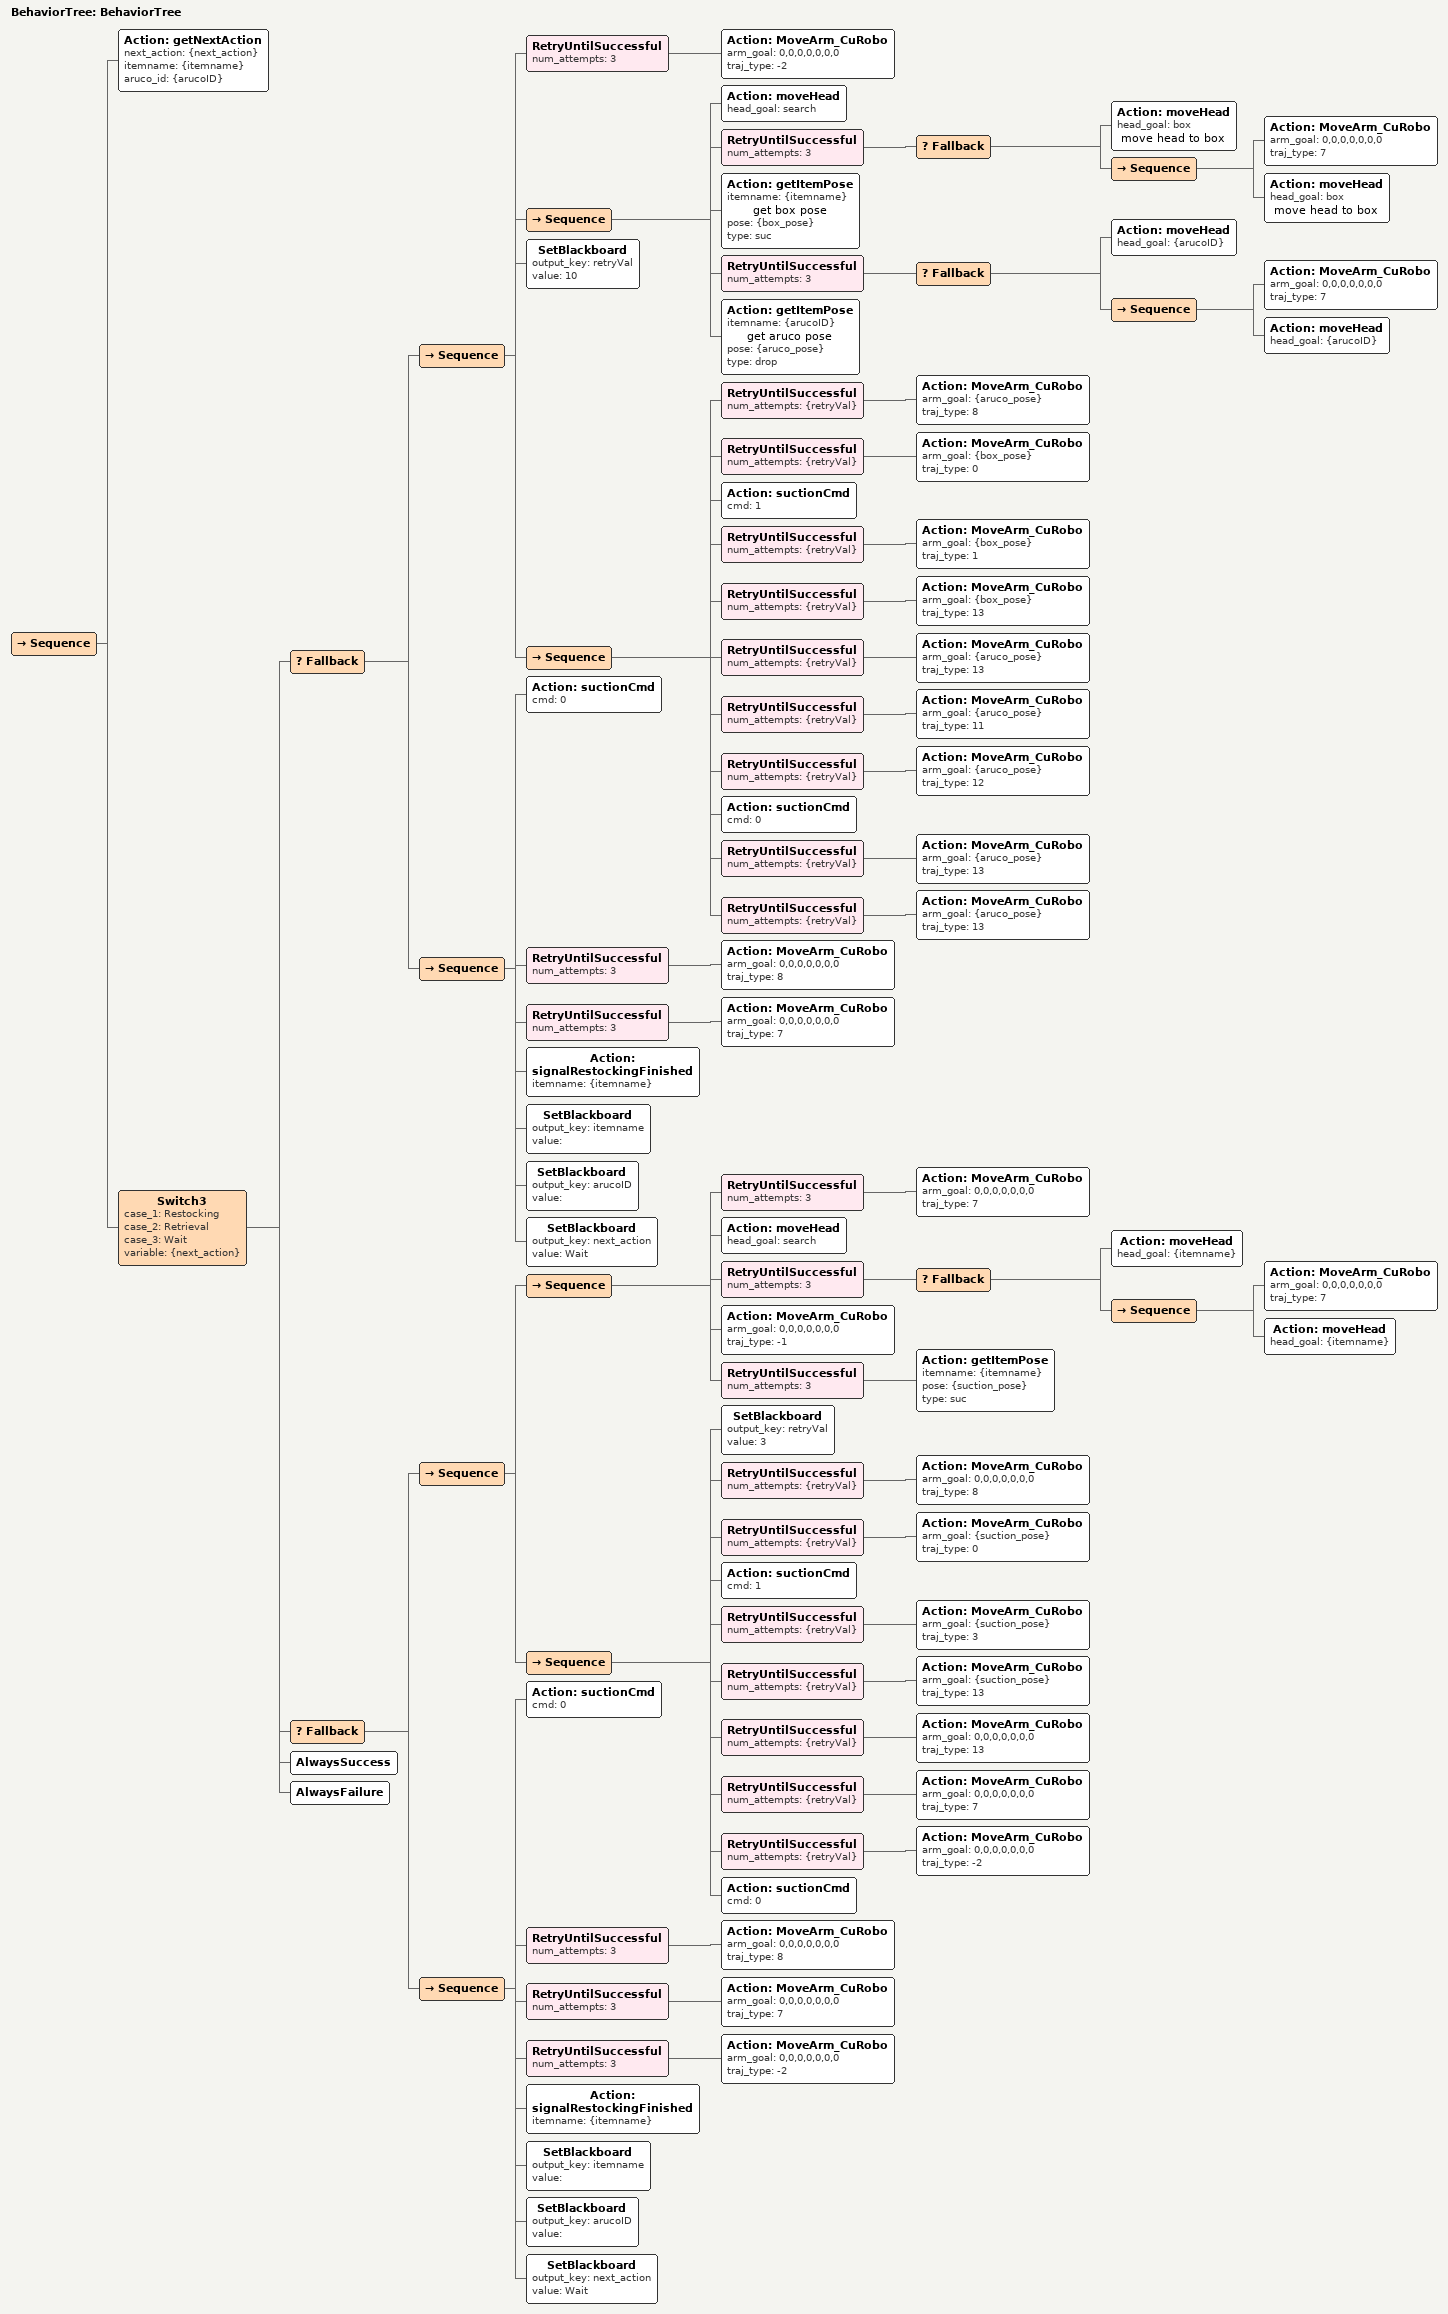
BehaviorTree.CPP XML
<?xml version="1.0"?>
<root main_tree_to_execute="BehaviorTree">
    <BehaviorTree ID="BehaviorTree">
        <Sequence>
            <Action ID="getNextAction" next_action="{next_action}" itemname="{itemname}" aruco_id="{arucoID}"/>
            <Switch3 case_1="Restocking" case_2="Retrieval" case_3="Wait" variable="{next_action}">
                <!-- Restocking -->
                <Fallback>
                    <Sequence>
                        <RetryUntilSuccessful num_attempts="3">
                            <Action ID="MoveArm_CuRobo" arm_goal="0,0,0,0,0,0,0" traj_type="-2"/>
                        </RetryUntilSuccessful>

                        <Sequence>
                            <Action ID="moveHead" head_goal="search"/>
                            <RetryUntilSuccessful num_attempts="3">
                                <Fallback>
                                    <Action ID="moveHead" head_goal="box" name="move head to box"/>
                                    <Sequence>
                                        <Action ID="MoveArm_CuRobo" arm_goal="0,0,0,0,0,0,0" traj_type="7"/>
                                        <Action ID="moveHead" head_goal="box" name="move head to box"/>
                                    </Sequence>
                                </Fallback>
                            </RetryUntilSuccessful>
                            <Action ID="getItemPose" itemname="{itemname}" name="get box pose" pose="{box_pose}" type="suc"/>
                            <RetryUntilSuccessful num_attempts="3">
                                <Fallback>
                                    <Action ID="moveHead" head_goal="{arucoID}"/>
                                    <Sequence>
                                        <Action ID="MoveArm_CuRobo" arm_goal="0,0,0,0,0,0,0" traj_type="7"/>
                                        <Action ID="moveHead" head_goal="{arucoID}"/>
                                    </Sequence>
                                </Fallback>
                            </RetryUntilSuccessful>
                            <Action ID="getItemPose" itemname="{arucoID}" name="get aruco pose" pose="{aruco_pose}" type="drop"/>
                        </Sequence>

                        <SetBlackboard output_key="retryVal" value="10"/>
                        <Sequence>

                            <RetryUntilSuccessful num_attempts="{retryVal}">
                                <Action ID="MoveArm_CuRobo" arm_goal="{aruco_pose}" traj_type="8"/>
                            </RetryUntilSuccessful>

                            <RetryUntilSuccessful num_attempts="{retryVal}">
                                <Action ID="MoveArm_CuRobo" arm_goal="{box_pose}" traj_type="0"/>
                            </RetryUntilSuccessful>

                            <Action ID="suctionCmd" cmd="1"/>

                            <RetryUntilSuccessful num_attempts="{retryVal}">
                                <Action ID="MoveArm_CuRobo" arm_goal="{box_pose}" traj_type="1"/>
                            </RetryUntilSuccessful>

                            <RetryUntilSuccessful num_attempts="{retryVal}">
                                <Action ID="MoveArm_CuRobo" arm_goal="{box_pose}" traj_type="13"/>
                            </RetryUntilSuccessful>
                            <RetryUntilSuccessful num_attempts="{retryVal}">
                                <Action ID="MoveArm_CuRobo" arm_goal="{aruco_pose}" traj_type="13"/>
                            </RetryUntilSuccessful>

                            <!-- ARUCO PRE DROP 11 THEN GO IN 12-->

                            <RetryUntilSuccessful num_attempts="{retryVal}">
                                <Action ID="MoveArm_CuRobo" arm_goal="{aruco_pose}" traj_type="11"/>
                            </RetryUntilSuccessful>

                            <RetryUntilSuccessful num_attempts="{retryVal}">
                                <Action ID="MoveArm_CuRobo" arm_goal="{aruco_pose}" traj_type="12"/>
                            </RetryUntilSuccessful>

                            <Action ID="suctionCmd" cmd="0"/>

                            <RetryUntilSuccessful num_attempts="{retryVal}">
                                <Action ID="MoveArm_CuRobo" arm_goal="{aruco_pose}" traj_type="13"/>
                            </RetryUntilSuccessful>

                            <RetryUntilSuccessful num_attempts="{retryVal}">
                                <Action ID="MoveArm_CuRobo" arm_goal="{aruco_pose}" traj_type="13"/>
                            </RetryUntilSuccessful>

                        </Sequence>
                    </Sequence>
                    <Sequence>
                        <Action ID="suctionCmd" cmd="0"/>
                        <RetryUntilSuccessful num_attempts="3">
                            <Action ID="MoveArm_CuRobo" arm_goal="0,0,0,0,0,0,0" traj_type="8"/>
                        </RetryUntilSuccessful>
                        <RetryUntilSuccessful num_attempts="3">
                            <Action ID="MoveArm_CuRobo" arm_goal="0,0,0,0,0,0,0" traj_type="7"/>
                        </RetryUntilSuccessful>
                        <Action ID="signalRestockingFinished" itemname="{itemname}"/>
                        <SetBlackboard output_key="itemname" value="" />
                        <SetBlackboard output_key="arucoID" value="" />
                        <SetBlackboard output_key="next_action" value="Wait" />
                    </Sequence>
                </Fallback>
                <!-- __________________________________Retrieval____________________________________________ -->
                <Fallback>
                    <Sequence>
                            <Sequence>
                                <RetryUntilSuccessful num_attempts="3">
                                    <Action ID="MoveArm_CuRobo" arm_goal="0,0,0,0,0,0,0" traj_type="7"/>
                                </RetryUntilSuccessful>
                                <Action ID="moveHead" head_goal="search"/>
                                <RetryUntilSuccessful num_attempts="3">
                                    <Fallback>
                                        <Action ID="moveHead" head_goal="{itemname}"/>
                                        <Sequence>
                                            <Action ID="MoveArm_CuRobo" arm_goal="0,0,0,0,0,0,0" traj_type="7"/>
                                            <Action ID="moveHead" head_goal="{itemname}"/>
                                        </Sequence>
                                    </Fallback>
                                </RetryUntilSuccessful>
                                <Action ID="MoveArm_CuRobo" arm_goal="0,0,0,0,0,0,0" traj_type="-1"/>
                                <RetryUntilSuccessful num_attempts="3">
                                    <Action ID="getItemPose" itemname="{itemname}" pose="{suction_pose}" type="suc"/>
                                </RetryUntilSuccessful>
                            </Sequence>

                            <Sequence>
                                <SetBlackboard output_key="retryVal" value="3"/>

                                <RetryUntilSuccessful num_attempts="{retryVal}">
                                    <Action ID="MoveArm_CuRobo" arm_goal="0,0,0,0,0,0,0" traj_type="8"/>
                                </RetryUntilSuccessful>

                                <RetryUntilSuccessful num_attempts="{retryVal}">
                                    <Action ID="MoveArm_CuRobo" arm_goal="{suction_pose}" traj_type="0"/>
                                </RetryUntilSuccessful>

                                <Action ID="suctionCmd" cmd="1"/>

                                <RetryUntilSuccessful num_attempts="{retryVal}">
                                    <Action ID="MoveArm_CuRobo" arm_goal="{suction_pose}" traj_type="3"/>
                                </RetryUntilSuccessful>
                                <RetryUntilSuccessful num_attempts="{retryVal}">
                                    <Action ID="MoveArm_CuRobo" arm_goal="{suction_pose}" traj_type="13"/>
                                </RetryUntilSuccessful>
                                <RetryUntilSuccessful num_attempts="{retryVal}">
                                    <Action ID="MoveArm_CuRobo" arm_goal="0,0,0,0,0,0,0" traj_type="13"/>
                                </RetryUntilSuccessful>
                                <RetryUntilSuccessful num_attempts="{retryVal}">
                                    <Action ID="MoveArm_CuRobo" arm_goal="0,0,0,0,0,0,0" traj_type="7"/>
                                </RetryUntilSuccessful>
                                <RetryUntilSuccessful num_attempts="{retryVal}">
                                    <Action ID="MoveArm_CuRobo" arm_goal="0,0,0,0,0,0,0" traj_type="-2"/>
                                </RetryUntilSuccessful>
                                <Action ID="suctionCmd" cmd="0"/>
                            </Sequence>
                    </Sequence>
                    <Sequence>
                        <Action ID="suctionCmd" cmd="0"/>
                        <RetryUntilSuccessful num_attempts="3">
                            <Action ID="MoveArm_CuRobo" arm_goal="0,0,0,0,0,0,0" traj_type="8"/>
                        </RetryUntilSuccessful>
                        <RetryUntilSuccessful num_attempts="3">
                            <Action ID="MoveArm_CuRobo" arm_goal="0,0,0,0,0,0,0" traj_type="7"/>
                        </RetryUntilSuccessful>
                        <RetryUntilSuccessful num_attempts="3">
                            <Action ID="MoveArm_CuRobo" arm_goal="0,0,0,0,0,0,0" traj_type="-2"/>
                        </RetryUntilSuccessful>
                        <Action ID="signalRestockingFinished" itemname="{itemname}"/>
                        <SetBlackboard output_key="itemname" value="" />
                        <SetBlackboard output_key="arucoID" value="" />
                        <SetBlackboard output_key="next_action" value="Wait" />
                    </Sequence>
                </Fallback>
                <!-- Wait -->
                <AlwaysSuccess/>
                <!-- Other -->
                <AlwaysFailure/>
            </Switch3>
        </Sequence>
    </BehaviorTree>
</root>
